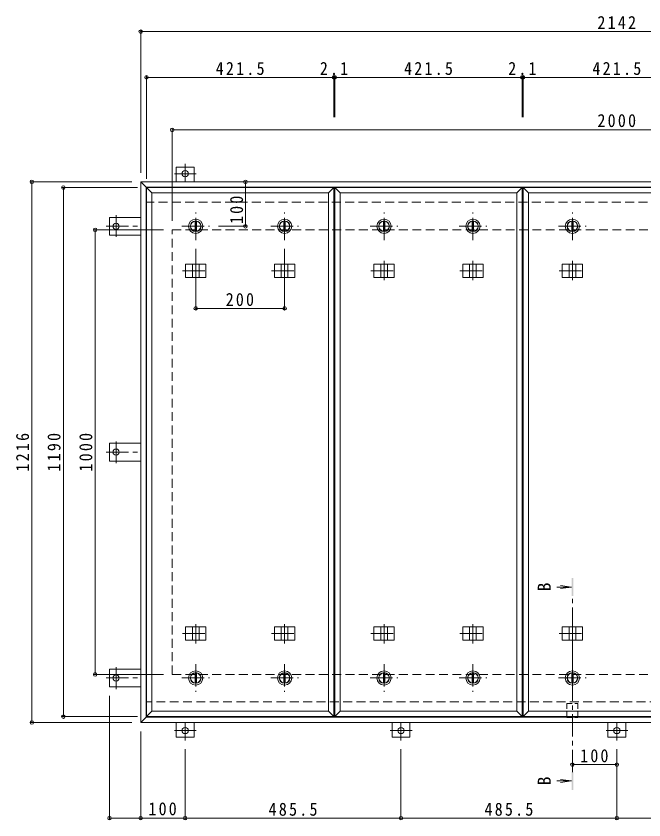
# Model space of a CAD drawing. Units: millimetres at full size, sheet at 1:10. Extents: x -2685 to 2799, y -1962 to 1857.
# Drawn here: x -2685 to -1273, y -346 to 1462 of the extents above; entities that cross this region are included whole.
import ezdxf
from ezdxf.enums import TextEntityAlignment as Align

# ---------------------------------------------------------------- set-up
doc = ezdxf.new("R2010")
doc.units = ezdxf.units.MM
doc.header["$LTSCALE"] = 10
doc.header["$PDMODE"] = 32
doc.header["$PDSIZE"] = 8
for name, pattern in [('CHAIN1', [8, 5, -1, 1, -1]), ('DASHED1', [1.8, 1.2, -0.6]), ('DASHED2', [3, 2, -1])]:
    doc.linetypes.add(name, pattern=pattern)
for name, color, linetype, lineweight in [('0-1_躯体', 2, 'DASHED2', 9), ('0-2_仕上', 4, 'Continuous', 9), ('0-3_建具', 4, 'Continuous', 9), ('0-5_寸法', 7, 'Continuous', 9), ('0-C', 2, 'Continuous', 9), ('0-E', 3, 'Continuous', 9), ('0-F', 7, 'Continuous', 9)]:
    doc.layers.add(name, color=color, linetype=linetype, lineweight=lineweight)
doc.styles.add('ＭＳ ゴシック', font='')
doc.styles.get('ＭＳ ゴシック').set_extended_font_data('MS Gothic')

msp = doc.modelspace()

# ---------------------------------------------------------------- linework, layer by layer
at = {"layer": '0-1_躯体'}
for p, q in [((-274.54, 1042.92), (-2392.54, 1042.92)), ((-2333.54, 980.92), (-333.54, 980.92)), ((-2333.54, -19.08), (-2333.54, 980.92)), ((-2333.54, -19.08), (-333.54, -19.08)), ((-699.17, -81.08), (-2392.54, -81.08))]:
    msp.add_line(p, q, dxfattribs=at)
at = {"layer": '0-2_仕上'}
for p, q in [((-2391.54, -114.08), (-2391.54, 1075.92)), ((-1970.04, -114.08), (-1970.04, 1075.92)), ((-1967.92, -114.08), (-1967.92, 1075.92)), ((-1546.42, -114.08), (-1546.42, 1075.92)), ((-1544.29, -114.08), (-1544.29, 1075.92)), ((-2379.54, -102.08), (-2379.54, 1063.92)), ((-1982.04, -102.08), (-1982.04, 1063.92)), ((-1955.92, -102.08), (-1955.92, 1063.92)), ((-1558.42, -102.08), (-1558.42, 1063.92)), ((-1532.29, -102.08), (-1532.29, 1063.92)), ((-1435.54, 177.46), (-1468.31, 177.46)), ((-1435.54, 177.46), (-1460.33, 180.73)), ((-1435.54, 177.46), (-1460.33, 174.2)), ((-1435.54, -258.73), (-1468.31, -258.73)), ((-1435.54, -258.73), (-1460.33, -255.47)), ((-1435.54, -258.73), (-1460.33, -261.99))]:
    msp.add_line(p, q, dxfattribs=at)
at = {"layer": '0-2_仕上', "linetype": 'CHAIN1'}
msp.add_line((-1433.54, -238.73), (-1433.54, 157.46), dxfattribs=at)
at = {"layer": '0-2_仕上'}
for points in [[(-2379.54, 1063.92), (-2391.54, 1075.92), (-1970.04, 1075.92)], [(-2379.54, 1063.92), (-1982.04, 1063.92), (-1970.04, 1075.92)], [(-1955.92, 1063.92), (-1967.92, 1075.92), (-1546.42, 1075.92)], [(-1955.92, 1063.92), (-1558.42, 1063.92), (-1546.42, 1075.92)], [(-1532.29, 1063.92), (-1544.29, 1075.92), (-1122.79, 1075.92)], [(-1532.29, 1063.92), (-1134.79, 1063.92), (-1122.79, 1075.92)], [(-2379.54, -102.08), (-2391.54, -114.08), (-1970.04, -114.08)], [(-2379.54, -102.08), (-1982.04, -102.08), (-1970.04, -114.08)], [(-1955.92, -102.08), (-1967.92, -114.08), (-1546.42, -114.08)], [(-1955.92, -102.08), (-1558.42, -102.08), (-1546.42, -114.08)], [(-1532.29, -102.08), (-1544.29, -114.08), (-1122.79, -114.08)], [(-1532.29, -102.08), (-1134.79, -102.08), (-1122.79, -114.08)]]:
    msp.add_lwpolyline(points, dxfattribs=at)
for points in [[(-1431.54, 197.46), (-1435.54, 197.46), (-1431.54, 157.46), (-1435.54, 157.46)], [(-1435.54, -278.73), (-1431.54, -278.73), (-1435.54, -238.73), (-1431.54, -238.73)]]:
    msp.add_solid(points, dxfattribs=at)
at = {"layer": '0-3_建具', "color": 2}
for p, q in [((-2404.54, 1088.92), (-2392.54, 1076.92)), ((-262.54, 1088.92), (-2404.54, 1088.92)), ((-2404.54, -127.08), (-2404.54, 1088.92)), ((-274.54, 1076.92), (-2392.54, 1076.92)), ((-2392.54, -115.08), (-2392.54, 1076.92)), ((-2404.54, -127.08), (-2392.54, -115.08)), ((-274.54, -115.08), (-2392.54, -115.08)), ((-262.54, -127.08), (-2404.54, -127.08))]:
    msp.add_line(p, q, dxfattribs=at)
at = {"layer": '0-3_建具', "linetype": 'CHAIN1'}
for p, q in [((-2280.79, 911.04), (-2280.79, 867.8)), ((-2080.79, 911.04), (-2080.79, 867.8)), ((-1857.17, 911.04), (-1857.17, 867.8)), ((-1657.17, 911.04), (-1657.17, 867.8)), ((-1433.54, 911.04), (-1433.54, 867.8)), ((-2310.2, 888.92), (-2251.38, 888.92)), ((-2110.2, 888.92), (-2051.38, 888.92)), ((-1886.58, 888.92), (-1827.76, 888.92)), ((-1686.58, 888.92), (-1627.76, 888.92)), ((-1462.95, 888.92), (-1404.13, 888.92)), ((-2280.79, 50.81), (-2280.79, 94.04)), ((-2080.79, 50.81), (-2080.79, 94.04)), ((-1857.17, 50.81), (-1857.17, 94.04)), ((-1657.17, 50.81), (-1657.17, 94.04)), ((-1433.54, 50.81), (-1433.54, 94.04)), ((-2310.2, 72.92), (-2251.38, 72.92)), ((-2110.2, 72.92), (-2051.38, 72.92)), ((-1886.58, 72.92), (-1827.76, 72.92)), ((-1686.58, 72.92), (-1627.76, 72.92)), ((-1462.95, 72.92), (-1404.13, 72.92))]:
    msp.add_line(p, q, dxfattribs=at)
at = {"layer": '0-3_建具'}
for p, q in [((-2303.88, 903.92), (-2303.88, 873.92)), ((-2303.88, 903.92), (-2257.71, 903.92)), ((-2288.29, 903.92), (-2288.29, 873.92)), ((-2273.29, 903.92), (-2273.29, 873.92)), ((-2257.71, 903.92), (-2257.71, 873.92)), ((-2103.88, 903.92), (-2103.88, 873.92)), ((-2103.88, 903.92), (-2057.71, 903.92)), ((-2088.29, 903.92), (-2088.29, 873.92)), ((-2073.29, 903.92), (-2073.29, 873.92)), ((-2057.71, 903.92), (-2057.71, 873.92)), ((-1880.26, 903.92), (-1880.26, 873.92)), ((-1880.26, 903.92), (-1834.08, 903.92)), ((-1864.67, 903.92), (-1864.67, 873.92)), ((-1849.67, 903.92), (-1849.67, 873.92)), ((-1834.08, 903.92), (-1834.08, 873.92)), ((-1680.26, 903.92), (-1680.26, 873.92)), ((-1680.26, 903.92), (-1634.08, 903.92)), ((-1664.67, 903.92), (-1664.67, 873.92)), ((-1649.67, 903.92), (-1649.67, 873.92)), ((-1634.08, 903.92), (-1634.08, 873.92)), ((-1456.63, 903.92), (-1456.63, 873.92)), ((-1456.63, 903.92), (-1410.46, 903.92)), ((-1441.04, 903.92), (-1441.04, 873.92)), ((-1426.04, 903.92), (-1426.04, 873.92)), ((-1410.46, 903.92), (-1410.46, 873.92)), ((-2303.88, 873.92), (-2257.71, 873.92)), ((-2103.88, 873.92), (-2057.71, 873.92)), ((-1880.26, 873.92), (-1834.08, 873.92)), ((-1680.26, 873.92), (-1634.08, 873.92)), ((-1456.63, 873.92), (-1410.46, 873.92)), ((-2303.88, 57.92), (-2303.88, 87.92)), ((-2303.88, 87.92), (-2257.71, 87.92)), ((-2288.29, 57.92), (-2288.29, 87.92)), ((-2273.29, 57.92), (-2273.29, 87.92)), ((-2257.71, 57.92), (-2257.71, 87.92)), ((-2103.88, 57.92), (-2103.88, 87.92)), ((-2103.88, 87.92), (-2057.71, 87.92)), ((-2088.29, 57.92), (-2088.29, 87.92)), ((-2073.29, 57.92), (-2073.29, 87.92)), ((-2057.71, 57.92), (-2057.71, 87.92)), ((-1880.26, 57.92), (-1880.26, 87.92)), ((-1880.26, 87.92), (-1834.08, 87.92)), ((-1864.67, 57.92), (-1864.67, 87.92)), ((-1849.67, 57.92), (-1849.67, 87.92)), ((-1834.08, 57.92), (-1834.08, 87.92)), ((-1680.26, 57.92), (-1680.26, 87.92)), ((-1680.26, 87.92), (-1634.08, 87.92)), ((-1664.67, 57.92), (-1664.67, 87.92)), ((-1649.67, 57.92), (-1649.67, 87.92)), ((-1634.08, 57.92), (-1634.08, 87.92)), ((-1456.63, 57.92), (-1456.63, 87.92)), ((-1456.63, 87.92), (-1410.46, 87.92)), ((-1441.04, 57.92), (-1441.04, 87.92)), ((-1426.04, 57.92), (-1426.04, 87.92)), ((-1410.46, 57.92), (-1410.46, 87.92)), ((-2303.88, 57.92), (-2257.71, 57.92)), ((-2103.88, 57.92), (-2057.71, 57.92)), ((-1880.26, 57.92), (-1834.08, 57.92)), ((-1680.26, 57.92), (-1634.08, 57.92)), ((-1456.63, 57.92), (-1410.46, 57.92))]:
    msp.add_line(p, q, dxfattribs=at)
at = {"layer": '0-5_寸法', "linetype": 'DASHED1'}
for points in [[(-1445.84, -84.28), (-1421.24, -84.28), (-1421.24, -116.28)], [(-1445.84, -84.28), (-1445.84, -116.28), (-1421.24, -116.28)]]:
    msp.add_lwpolyline(points, dxfattribs=at)
at = {"layer": '0-C', "linetype": 'CHAIN1'}
for p, q in [((-2280.79, 957.92), (-2280.79, 1019.92)), ((-2080.79, 957.92), (-2080.79, 1019.92)), ((-1857.17, 957.92), (-1857.17, 1019.92)), ((-1657.17, 957.92), (-1657.17, 1019.92)), ((-1433.54, 957.92), (-1433.54, 1019.92)), ((-2311.79, 988.92), (-2249.79, 988.92)), ((-2111.79, 988.92), (-2049.79, 988.92)), ((-1888.17, 988.92), (-1826.17, 988.92)), ((-1688.17, 988.92), (-1626.17, 988.92)), ((-1464.54, 988.92), (-1402.54, 988.92)), ((-2280.79, 3.92), (-2280.79, -58.08)), ((-2080.79, 3.92), (-2080.79, -58.08)), ((-1857.17, 3.92), (-1857.17, -58.08)), ((-1657.17, 3.92), (-1657.17, -58.08)), ((-1433.54, 3.92), (-1433.54, -58.08)), ((-2311.79, -27.08), (-2249.79, -27.08)), ((-2111.79, -27.08), (-2049.79, -27.08)), ((-1888.17, -27.08), (-1826.17, -27.08)), ((-1688.17, -27.08), (-1626.17, -27.08)), ((-1464.54, -27.08), (-1402.54, -27.08))]:
    msp.add_line(p, q, dxfattribs=at)
at = {"layer": '0-C'}
for p, q in [((-2282.29, 1000.33), (-2282.29, 977.52)), ((-2279.29, 1000.33), (-2279.29, 977.52)), ((-2082.29, 1000.33), (-2082.29, 977.52)), ((-2079.29, 1000.33), (-2079.29, 977.52)), ((-1858.67, 1000.33), (-1858.67, 977.52)), ((-1855.67, 1000.33), (-1855.67, 977.52)), ((-1658.67, 1000.33), (-1658.67, 977.52)), ((-1655.67, 1000.33), (-1655.67, 977.52)), ((-1435.04, 1000.33), (-1435.04, 977.52)), ((-1432.04, 1000.33), (-1432.04, 977.52)), ((-2282.29, -38.48), (-2282.29, -15.67)), ((-2279.29, -38.48), (-2279.29, -15.67)), ((-2082.29, -38.48), (-2082.29, -15.67)), ((-2079.29, -38.48), (-2079.29, -15.67)), ((-1858.67, -38.48), (-1858.67, -15.67)), ((-1855.67, -38.48), (-1855.67, -15.67)), ((-1658.67, -38.48), (-1658.67, -15.67)), ((-1655.67, -38.48), (-1655.67, -15.67)), ((-1435.04, -38.48), (-1435.04, -15.67)), ((-1432.04, -38.48), (-1432.04, -15.67))]:
    msp.add_line(p, q, dxfattribs=at)
for centre, radius in [((-2280.79, 988.92), 16), ((-2280.79, 988.92), 12), ((-2280.79, 988.92), 11.5), ((-2080.79, 988.92), 16), ((-2080.79, 988.92), 12), ((-2080.79, 988.92), 11.5), ((-1857.17, 988.92), 16), ((-1857.17, 988.92), 12), ((-1857.17, 988.92), 11.5), ((-1657.17, 988.92), 16), ((-1657.17, 988.92), 12), ((-1657.17, 988.92), 11.5), ((-1433.54, 988.92), 16), ((-1433.54, 988.92), 12), ((-1433.54, 988.92), 11.5), ((-2280.79, -27.08), 16), ((-2280.79, -27.08), 12), ((-2280.79, -27.08), 11.5), ((-2080.79, -27.08), 16), ((-2080.79, -27.08), 12), ((-2080.79, -27.08), 11.5), ((-1857.17, -27.08), 16), ((-1857.17, -27.08), 12), ((-1857.17, -27.08), 11.5), ((-1657.17, -27.08), 16), ((-1657.17, -27.08), 12), ((-1657.17, -27.08), 11.5), ((-1433.54, -27.08), 16), ((-1433.54, -27.08), 12), ((-1433.54, -27.08), 11.5)]:
    msp.add_circle(centre, radius, dxfattribs=at)
at = {"layer": '0-E'}
for p, q in [((-2324.54, 1088.92), (-2324.54, 1122.12)), ((-2284.54, 1122.12), (-2324.54, 1122.12)), ((-2284.54, 1088.92), (-2284.54, 1122.12)), ((-2404.54, 1008.92), (-2474.74, 1008.92)), ((-2474.74, 1008.92), (-2474.74, 968.92)), ((-2404.54, 968.92), (-2474.74, 968.92)), ((-2404.54, 500.92), (-2474.74, 500.92)), ((-2474.74, 460.92), (-2474.74, 500.92)), ((-2404.54, 460.92), (-2474.74, 460.92)), ((-2404.54, -7.08), (-2474.74, -7.08)), ((-2474.74, -47.08), (-2474.74, -7.08)), ((-2404.54, -47.08), (-2474.74, -47.08)), ((-2324.54, -127.08), (-2324.54, -160.28)), ((-2284.54, -127.08), (-2284.54, -160.28)), ((-1839.04, -127.08), (-1839.04, -160.28)), ((-1799.04, -127.08), (-1799.04, -160.28)), ((-1353.54, -127.08), (-1353.54, -160.28)), ((-1313.54, -127.08), (-1313.54, -160.28)), ((-2284.54, -160.28), (-2324.54, -160.28)), ((-1799.04, -160.28), (-1839.04, -160.28)), ((-1313.54, -160.28), (-1353.54, -160.28))]:
    msp.add_line(p, q, dxfattribs=at)
at = {"layer": '0-E', "linetype": 'CHAIN1'}
for p, q in [((-2304.54, 1129.28), (-2304.54, 1089.12)), ((-2279.7, 1107.12), (-2328.59, 1107.12)), ((-2459.74, 1013.76), (-2459.74, 964.88)), ((-2481.9, 988.92), (-2404.54, 988.92)), ((-2459.74, 456.08), (-2459.74, 504.97)), ((-2481.9, 480.92), (-2404.54, 480.92)), ((-2459.74, -51.92), (-2459.74, -3.03)), ((-2481.9, -27.08), (-2404.54, -27.08)), ((-2304.54, -167.43), (-2304.54, -127.28)), ((-1819.04, -167.43), (-1819.04, -127.28)), ((-1333.54, -167.43), (-1333.54, -127.28)), ((-2279.7, -145.28), (-2328.59, -145.28)), ((-1794.2, -145.28), (-1843.09, -145.28)), ((-1308.7, -145.28), (-1357.59, -145.28))]:
    msp.add_line(p, q, dxfattribs=at)
at = {"layer": '0-E'}
for centre in [(-2304.54, 1107.12), (-2459.74, 988.92), (-2459.74, 480.92), (-2459.74, -27.08), (-2304.54, -145.28), (-1819.04, -145.28), (-1333.54, -145.28)]:
    msp.add_circle(centre, 7, dxfattribs=at)
at = {"layer": '0-F'}
for p, q in [((-2404.54, 1429.64), (-2404.54, 1108.92)), ((-2404.54, 1426.64), (-262.54, 1426.64)), ((-2391.54, 1326.84), (-2391.54, 1095.92)), ((-2391.54, 1323.84), (-1970.04, 1323.84)), ((-1970.04, 1326.84), (-1970.04, 1234.54)), ((-1970.04, 1323.84), (-1967.92, 1323.84)), ((-1967.92, 1326.84), (-1967.92, 1234.54)), ((-1967.92, 1323.84), (-1546.42, 1323.84)), ((-1546.42, 1326.84), (-1546.42, 1234.54)), ((-1546.42, 1323.84), (-1544.29, 1323.84)), ((-1544.29, 1326.84), (-1544.29, 1234.54)), ((-1544.29, 1323.84), (-1122.79, 1323.84)), ((-2333.54, 1208.64), (-2333.54, 1000.92)), ((-2333.54, 1205.64), (-333.54, 1205.64)), ((-2652.28, 1088.92), (-2424.54, 1088.92)), ((-2649.28, 1088.92), (-2649.28, -127.08)), ((-2168.91, 1088.92), (-2168.91, 988.92)), ((-2581.48, 1075.92), (-2411.54, 1075.92)), ((-2578.48, -114.08), (-2578.48, 1075.92)), ((-2509.97, 980.92), (-2353.54, 980.92)), ((-2506.97, -19.08), (-2506.97, 980.92)), ((-2165.91, 988.92), (-2229.79, 988.92)), ((-2280.79, 801.17), (-2280.79, 937.92)), ((-2080.79, 801.17), (-2080.79, 937.92)), ((-2280.79, 804.17), (-2080.79, 804.17)), ((-2509.97, -19.08), (-2353.54, -19.08)), ((-2474.74, -345.32), (-2474.74, -67.08)), ((-2581.48, -114.08), (-2411.54, -114.08)), ((-2652.28, -127.08), (-2424.54, -127.08)), ((-2404.54, -345.32), (-2404.54, -147.08)), ((-2304.54, -345.32), (-2304.54, -187.43)), ((-1819.04, -345.32), (-1819.04, -187.43)), ((-1333.54, -345.32), (-1333.54, -187.43)), ((-1333.54, -221.96), (-1433.54, -221.96)), ((-2474.74, -342.32), (-2404.54, -342.32)), ((-2404.54, -342.32), (-2304.54, -342.32)), ((-2304.54, -342.32), (-1819.04, -342.32)), ((-1819.04, -342.32), (-1333.54, -342.32)), ((-1333.54, -342.32), (-848.04, -342.32))]:
    msp.add_line(p, q, dxfattribs=at)
for p in [(-2404.54, 1426.64), (-2391.54, 1323.84), (-1970.04, 1323.84), (-1967.92, 1323.84), (-1546.42, 1323.84), (-1544.29, 1323.84), (-2333.54, 1205.64), (-2649.28, 1088.92), (-2168.91, 1088.92), (-2578.48, 1075.92), (-2506.97, 980.92), (-2168.91, 988.92), (-2280.79, 804.17), (-2080.79, 804.17), (-2506.97, -19.08), (-2649.28, -127.08), (-2578.48, -114.08), (-1433.54, -221.96), (-1333.54, -221.96), (-2474.74, -342.32), (-2404.54, -342.32), (-2304.54, -342.32), (-1819.04, -342.32), (-1333.54, -342.32)]:
    msp.add_point(p, dxfattribs=at)

# ---------------------------------------------------------------- texts
at = {"layer": '0-5_寸法', "color": 2, "style": 'ＭＳ ゴシック'}
for p in [(-1473.41, 167.46), (-1473.41, -268.73)]:
    msp.add_text('B', height=29.33, rotation=90, dxfattribs=at).set_placement(p, align=Align.BOTTOM_LEFT)
at = {"layer": '0-F', "color": 2, "char_height": 29.33, "attachment_point": 7, "style": 'ＭＳ ゴシック'}
for s, insert in [('\\T1.28;\\W0.9;2142', (-1377.29, 1432.64)), ('\\T1.28;\\W0.9;421.5', (-2235.79, 1328.84)), ('\\T1.27;\\W0.9;2.1', (-2001.48, 1328.84)), ('\\T1.28;\\W0.9;421.5', (-1812.17, 1328.84)), ('\\T1.27;\\W0.9;2.1', (-1577.86, 1328.84)), ('\\T1.28;\\W0.9;421.5', (-1388.54, 1328.84)), ('\\T1.28;\\W0.9;2000', (-1377.29, 1211.64)), ('\\T1.27;\\W0.9;200', (-2213.29, 809.17)), ('\\T1.27;\\W0.9;100', (-1416.04, -216.96)), ('\\T1.27;\\W0.9;100', (-2387.04, -336.32)), ('\\T1.28;\\W0.9;485.5', (-2116.79, -337.32)), ('\\T1.28;\\W0.9;485.5', (-1631.29, -337.32))]:
    msp.add_mtext(s, dxfattribs=dict(at, insert=insert))
at = {"layer": '0-F', "color": 2, "char_height": 29.33, "attachment_point": 7, "rotation": 90, "style": 'ＭＳ ゴシック'}
for s, insert in [('\\T1.27;\\W0.9;100', (-2173.91, 994)), ('\\T1.28;\\W0.9;1216', (-2655.28, 437.17)), ('\\T1.28;\\W0.9;1190', (-2584.48, 437.17)), ('\\T1.28;\\W0.9;1000', (-2512.97, 437.17))]:
    msp.add_mtext(s, dxfattribs=dict(at, insert=insert))

doc.saveas('drawing.dxf')
